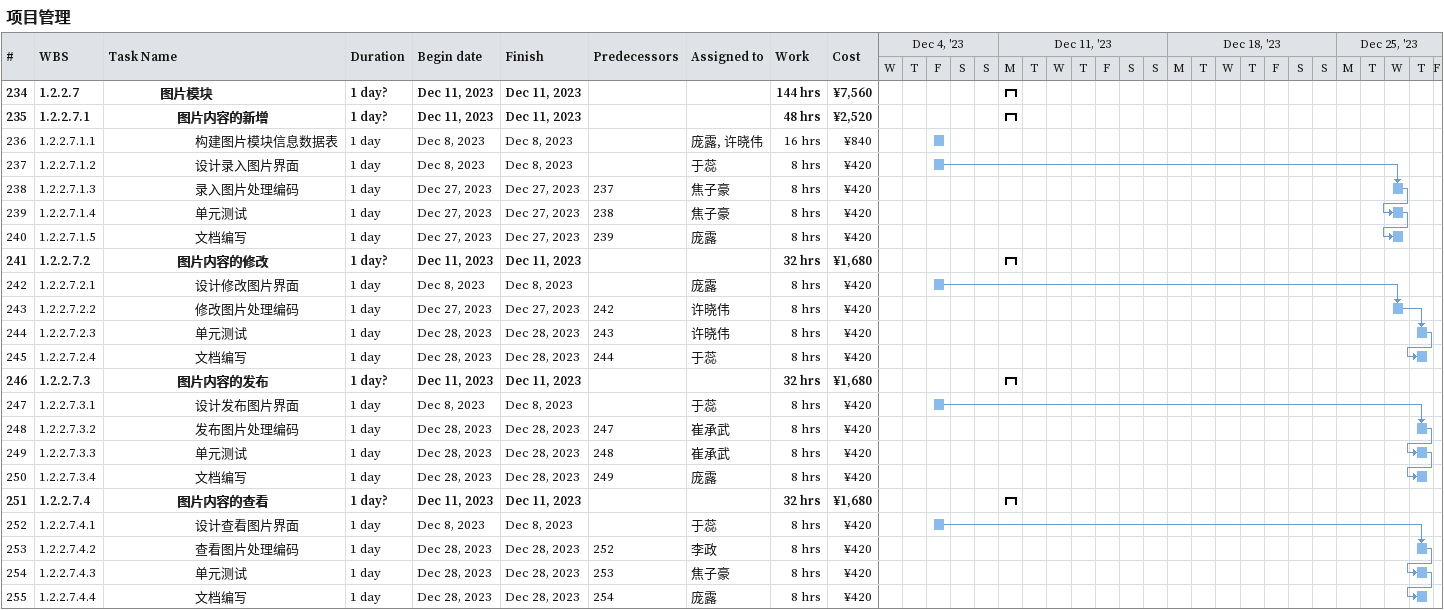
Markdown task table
项目管理

| ID | WBS | Task | Duration | Start | Finish | Predecessors | Resources | Work (h) | Cost (¥) |
|---|---|---|---|---|---|---|---|---|---|
| 234 | 1.2.2.7 | **图片模块** | 1d? | 2023-12-11 | 2023-12-11 |  |  | 144 | 7560 |
| 235 | 1.2.2.7.1 | **图片内容的新增** | 1d? | 2023-12-11 | 2023-12-11 |  |  | 48 | 2520 |
| 236 | 1.2.2.7.1.1 | 构建图片模块信息数据表 | 1d | 2023-12-08 | 2023-12-08 |  | 庞露, 许晓伟 | 16 | 840 |
| 237 | 1.2.2.7.1.2 | 设计录入图片界面 | 1d | 2023-12-08 | 2023-12-08 |  | 于蕊 | 8 | 420 |
| 238 | 1.2.2.7.1.3 | 录入图片处理编码 | 1d | 2023-12-27 | 2023-12-27 | 237 | 焦子豪 | 8 | 420 |
| 239 | 1.2.2.7.1.4 | 单元测试 | 1d | 2023-12-27 | 2023-12-27 | 238 | 焦子豪 | 8 | 420 |
| 240 | 1.2.2.7.1.5 | 文档编写 | 1d | 2023-12-27 | 2023-12-27 | 239 | 庞露 | 8 | 420 |
| 241 | 1.2.2.7.2 | **图片内容的修改** | 1d? | 2023-12-11 | 2023-12-11 |  |  | 32 | 1680 |
| 242 | 1.2.2.7.2.1 | 设计修改图片界面 | 1d | 2023-12-08 | 2023-12-08 |  | 庞露 | 8 | 420 |
| 243 | 1.2.2.7.2.2 | 修改图片处理编码 | 1d | 2023-12-27 | 2023-12-27 | 242 | 许晓伟 | 8 | 420 |
| 244 | 1.2.2.7.2.3 | 单元测试 | 1d | 2023-12-28 | 2023-12-28 | 243 | 许晓伟 | 8 | 420 |
| 245 | 1.2.2.7.2.4 | 文档编写 | 1d | 2023-12-28 | 2023-12-28 | 244 | 于蕊 | 8 | 420 |
| 246 | 1.2.2.7.3 | **图片内容的发布** | 1d? | 2023-12-11 | 2023-12-11 |  |  | 32 | 1680 |
| 247 | 1.2.2.7.3.1 | 设计发布图片界面 | 1d | 2023-12-08 | 2023-12-08 |  | 于蕊 | 8 | 420 |
| 248 | 1.2.2.7.3.2 | 发布图片处理编码 | 1d | 2023-12-28 | 2023-12-28 | 247 | 崔承武 | 8 | 420 |
| 249 | 1.2.2.7.3.3 | 单元测试 | 1d | 2023-12-28 | 2023-12-28 | 248 | 崔承武 | 8 | 420 |
| 250 | 1.2.2.7.3.4 | 文档编写 | 1d | 2023-12-28 | 2023-12-28 | 249 | 庞露 | 8 | 420 |
| 251 | 1.2.2.7.4 | **图片内容的查看** | 1d? | 2023-12-11 | 2023-12-11 |  |  | 32 | 1680 |
| 252 | 1.2.2.7.4.1 | 设计查看图片界面 | 1d | 2023-12-08 | 2023-12-08 |  | 于蕊 | 8 | 420 |
| 253 | 1.2.2.7.4.2 | 查看图片处理编码 | 1d | 2023-12-28 | 2023-12-28 | 252 | 李政 | 8 | 420 |
| 254 | 1.2.2.7.4.3 | 单元测试 | 1d | 2023-12-28 | 2023-12-28 | 253 | 焦子豪 | 8 | 420 |
| 255 | 1.2.2.7.4.4 | 文档编写 | 1d | 2023-12-28 | 2023-12-28 | 254 | 庞露 | 8 | 420 |
